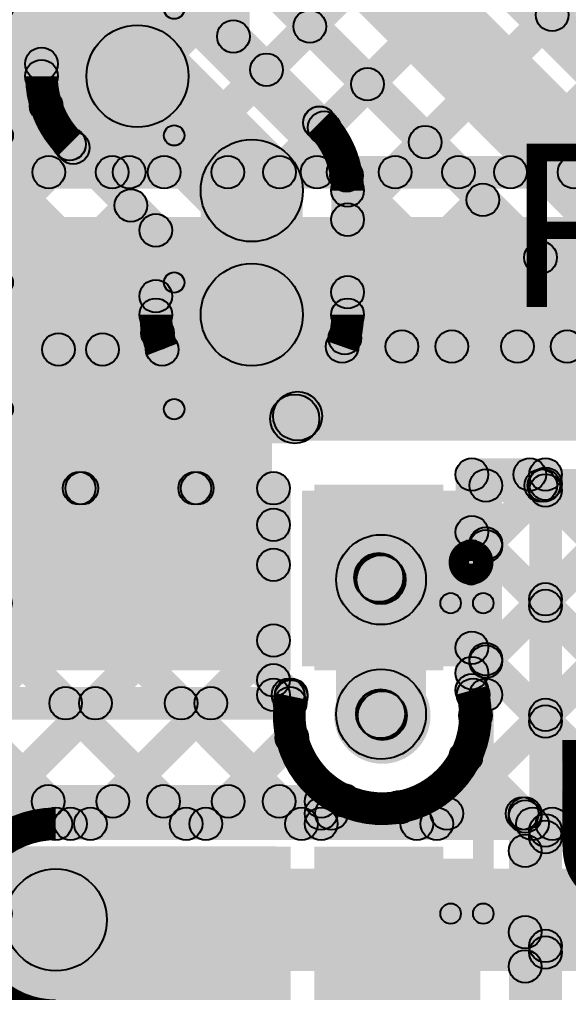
# Model space of a CAD drawing. Header units: millimetres. Extents: x -0.28 to 3.03, y -0.05 to 3.12.
# Drawn here: x 2.0721 to 2.2066, y 0.7982 to 1.0364 of the extents above; entities that cross this region are included whole.
import ezdxf

# ---------------------------------------------------------------- set-up
doc = ezdxf.new("R2010")
doc.units = ezdxf.units.MM
doc.header["$MEASUREMENT"] = 0
for name, color, linetype in [('BottomLayer', 5, 'Continuous'), ('BottomPaste', 16, 'Continuous'), ('BottomSolder', 6, 'Continuous'), ('TopLayer', 1, 'Continuous'), ('TopOverlay', 2, 'Continuous'), ('TopPaste', 8, 'Continuous'), ('TopSolder', 216, 'Continuous'), ('ViaHoleLayer', 16, 'Continuous')]:
    doc.layers.add(name, color=color, linetype=linetype)

# ---------------------------------------------------------------- blocks, each defined once
blk = doc.blocks.new('NTGD1100LT1G_22')
at = {"layer": 'TopLayer'}
for points in [[(-0.06299, 0.04921), (-0.02559, 0.04921), (-0.02559, 0.02559), (-0.06299, 0.02559)], [(0.02559, 0.04921), (0.06299, 0.04921), (0.06299, 0.02559), (0.02559, 0.02559)], [(-0.06299, 0.01181), (-0.02559, 0.01181), (-0.02559, -0.01181), (-0.06299, -0.01181)], [(0.02559, 0.01181), (0.06299, 0.01181), (0.06299, -0.01181), (0.02559, -0.01181)], [(-0.06299, -0.02559), (-0.02559, -0.02559), (-0.02559, -0.04921), (-0.06299, -0.04921)], [(0.02559, -0.02559), (0.06299, -0.02559), (0.06299, -0.04921), (0.02559, -0.04921)]]:
    blk.add_hatch(color=1, dxfattribs=at).paths.add_polyline_path(points)
at = {"layer": 'TopOverlay'}
h = blk.add_hatch(color=2, dxfattribs=at)
edge = h.paths.add_edge_path()
edge.add_arc((-0.038, 0.063), 0.0025, 0, 360)
h = blk.add_hatch(color=2, dxfattribs=at)
edge = h.paths.add_edge_path()
edge.add_arc((-0.038, 0.063), 0.0025, 0, 360)
for points in [[(0.038, 0.0655), (0.038, 0.0605), (-0.038, 0.0605), (-0.038, 0.0655)], [(-0.0355, 0.055), (-0.0405, 0.055), (-0.0405, 0.063), (-0.0355, 0.063)], [(0.0405, 0.055), (0.0355, 0.055), (0.0355, 0.063), (0.0405, 0.063)], [(-0.0355, -0.063), (-0.0405, -0.063), (-0.0405, -0.055), (-0.0355, -0.055)], [(0.0405, -0.063), (0.0355, -0.063), (0.0355, -0.055), (0.0405, -0.055)], [(0.038, -0.0605), (0.038, -0.0655), (-0.038, -0.0655), (-0.038, -0.0605)]]:
    blk.add_hatch(color=2, dxfattribs=at).paths.add_polyline_path(points)
h = blk.add_hatch(color=2, dxfattribs=at)
edge = h.paths.add_edge_path()
edge.add_arc((0.038, 0.063), 0.0025, 0, 360)
h = blk.add_hatch(color=2, dxfattribs=at)
edge = h.paths.add_edge_path()
edge.add_arc((0.038, 0.063), 0.0025, 0, 360)
h = blk.add_hatch(color=2, dxfattribs=at)
edge = h.paths.add_edge_path()
edge.add_arc((-0.051, 0.06), 0.0025, 0, 360)
h = blk.add_hatch(color=2, dxfattribs=at)
edge = h.paths.add_edge_path()
edge.add_arc((-0.045, 0.06), 0.0025, 0, 360)
h = blk.add_hatch(color=2, dxfattribs=at)
edge = h.paths.add_edge_path()
edge.add_arc((-0.038, 0.055), 0.0025, 0, 360)
h = blk.add_hatch(color=2, dxfattribs=at)
edge = h.paths.add_edge_path()
edge.add_arc((0.038, 0.055), 0.0025, 0, 360)
h = blk.add_hatch(color=2, dxfattribs=at)
edge = h.paths.add_edge_path()
edge.add_arc((-0.038, -0.055), 0.0025, 0, 360)
h = blk.add_hatch(color=2, dxfattribs=at)
edge = h.paths.add_edge_path()
edge.add_arc((0.038, -0.055), 0.0025, 0, 360)
h = blk.add_hatch(color=2, dxfattribs=at)
edge = h.paths.add_edge_path()
edge.add_arc((-0.038, -0.063), 0.0025, 0, 360)
h = blk.add_hatch(color=2, dxfattribs=at)
edge = h.paths.add_edge_path()
edge.add_arc((-0.038, -0.063), 0.0025, 0, 360)
h = blk.add_hatch(color=2, dxfattribs=at)
edge = h.paths.add_edge_path()
edge.add_arc((0.038, -0.063), 0.0025, 0, 360)
h = blk.add_hatch(color=2, dxfattribs=at)
edge = h.paths.add_edge_path()
edge.add_arc((0.038, -0.063), 0.0025, 0, 360)
at = {"layer": 'TopPaste'}
for points in [[(-0.06299, 0.04921), (-0.02559, 0.04921), (-0.02559, 0.02559), (-0.06299, 0.02559)], [(0.02559, 0.04921), (0.06299, 0.04921), (0.06299, 0.02559), (0.02559, 0.02559)], [(-0.06299, 0.01181), (-0.02559, 0.01181), (-0.02559, -0.01181), (-0.06299, -0.01181)], [(0.02559, 0.01181), (0.06299, 0.01181), (0.06299, -0.01181), (0.02559, -0.01181)], [(-0.06299, -0.02559), (-0.02559, -0.02559), (-0.02559, -0.04921), (-0.06299, -0.04921)], [(0.02559, -0.02559), (0.06299, -0.02559), (0.06299, -0.04921), (0.02559, -0.04921)]]:
    blk.add_hatch(color=8, dxfattribs=at).paths.add_polyline_path(points)
at = {"layer": 'TopSolder'}
for points in [[(-0.06699, 0.05321), (-0.02159, 0.05321), (-0.02159, 0.02159), (-0.06699, 0.02159)], [(0.02159, 0.05321), (0.06699, 0.05321), (0.06699, 0.02159), (0.02159, 0.02159)], [(-0.06699, 0.01581), (-0.02159, 0.01581), (-0.02159, -0.01581), (-0.06699, -0.01581)], [(0.02159, 0.01581), (0.06699, 0.01581), (0.06699, -0.01581), (0.02159, -0.01581)], [(-0.06699, -0.02159), (-0.02159, -0.02159), (-0.02159, -0.05321), (-0.06699, -0.05321)], [(0.02159, -0.02159), (0.06699, -0.02159), (0.06699, -0.05321), (0.02159, -0.05321)]]:
    blk.add_hatch(color=216, dxfattribs=at).paths.add_polyline_path(points)
at = {"layer": 'TopOverlay', "const_width": 0.005}
blk.add_lwpolyline([(-0.045, 0.06, 1), (-0.051, 0.06, 1)], format="xyb", close=True, dxfattribs=at)
at = {"layer": 'TopOverlay'}
for centre in [(-0.038, 0.063), (-0.038, 0.063), (0.038, 0.063), (0.038, 0.063), (-0.051, 0.06), (-0.045, 0.06), (-0.038, 0.055), (0.038, 0.055), (-0.038, -0.055), (0.038, -0.055), (-0.038, -0.063), (-0.038, -0.063), (0.038, -0.063), (0.038, -0.063)]:
    blk.add_circle(centre, 0.0025, dxfattribs=at)
blk = doc.blocks.new('R__0603_B_35')
at = {"layer": 'BottomLayer'}
for points in [[(-0.045, -0.0175), (-0.045, 0.0175), (-0.015, 0.0175), (-0.015, -0.0175)], [(0.015, -0.0175), (0.015, 0.0175), (0.045, 0.0175), (0.045, -0.0175)]]:
    blk.add_hatch(color=5, dxfattribs=at).paths.add_polyline_path(points)
at = {"layer": 'BottomPaste'}
for points in [[(-0.045, -0.0175), (-0.045, 0.0175), (-0.015, 0.0175), (-0.015, -0.0175)], [(0.015, -0.0175), (0.015, 0.0175), (0.045, 0.0175), (0.045, -0.0175)]]:
    blk.add_hatch(color=16, dxfattribs=at).paths.add_polyline_path(points)
at = {"layer": 'BottomSolder'}
for points in [[(-0.049, -0.0215), (-0.049, 0.0215), (-0.011, 0.0215), (-0.011, -0.0215)], [(0.011, -0.0215), (0.011, 0.0215), (0.049, 0.0215), (0.049, -0.0215)]]:
    blk.add_hatch(color=6, dxfattribs=at).paths.add_polyline_path(points)
blk = doc.blocks.new('C__0603_89')
at = {"layer": 'TopLayer'}
for points in [[(-0.015, 0.0175), (-0.015, -0.0175), (-0.045, -0.0175), (-0.045, 0.0175)], [(0.045, 0.0175), (0.045, -0.0175), (0.015, -0.0175), (0.015, 0.0175)]]:
    blk.add_hatch(color=1, dxfattribs=at).paths.add_polyline_path(points)
at = {"layer": 'TopOverlay'}
h = blk.add_hatch(color=2, dxfattribs=at)
edge = h.paths.add_edge_path()
edge.add_arc((-0.049, 0.021), 0.0025, 0, 360)
h = blk.add_hatch(color=2, dxfattribs=at)
edge = h.paths.add_edge_path()
edge.add_arc((-0.049, 0.021), 0.0025, 0, 360)
for points in [[(-0.018, 0.0235), (-0.018, 0.0185), (-0.049, 0.0185), (-0.049, 0.0235)], [(0.049, 0.0235), (0.049, 0.0185), (0.018, 0.0185), (0.018, 0.0235)], [(-0.0465, -0.021), (-0.0515, -0.021), (-0.0515, 0.021), (-0.0465, 0.021)], [(0.0515, -0.021), (0.0465, -0.021), (0.0465, 0.021), (0.0515, 0.021)], [(-0.018, -0.0185), (-0.018, -0.0235), (-0.049, -0.0235), (-0.049, -0.0185)], [(0.049, -0.0185), (0.049, -0.0235), (0.018, -0.0235), (0.018, -0.0185)]]:
    blk.add_hatch(color=2, dxfattribs=at).paths.add_polyline_path(points)
h = blk.add_hatch(color=2, dxfattribs=at)
edge = h.paths.add_edge_path()
edge.add_arc((-0.018, 0.021), 0.0025, 0, 360)
h = blk.add_hatch(color=2, dxfattribs=at)
edge = h.paths.add_edge_path()
edge.add_arc((0.018, 0.021), 0.0025, 0, 360)
h = blk.add_hatch(color=2, dxfattribs=at)
edge = h.paths.add_edge_path()
edge.add_arc((0.049, 0.021), 0.0025, 0, 360)
h = blk.add_hatch(color=2, dxfattribs=at)
edge = h.paths.add_edge_path()
edge.add_arc((0.049, 0.021), 0.0025, 0, 360)
h = blk.add_hatch(color=2, dxfattribs=at)
edge = h.paths.add_edge_path()
edge.add_arc((-0.049, -0.021), 0.0025, 0, 360)
h = blk.add_hatch(color=2, dxfattribs=at)
edge = h.paths.add_edge_path()
edge.add_arc((-0.049, -0.021), 0.0025, 0, 360)
h = blk.add_hatch(color=2, dxfattribs=at)
edge = h.paths.add_edge_path()
edge.add_arc((-0.018, -0.021), 0.0025, 0, 360)
h = blk.add_hatch(color=2, dxfattribs=at)
edge = h.paths.add_edge_path()
edge.add_arc((0.018, -0.021), 0.0025, 0, 360)
h = blk.add_hatch(color=2, dxfattribs=at)
edge = h.paths.add_edge_path()
edge.add_arc((0.049, -0.021), 0.0025, 0, 360)
h = blk.add_hatch(color=2, dxfattribs=at)
edge = h.paths.add_edge_path()
edge.add_arc((0.049, -0.021), 0.0025, 0, 360)
at = {"layer": 'TopPaste'}
for points in [[(-0.015, 0.0175), (-0.015, -0.0175), (-0.045, -0.0175), (-0.045, 0.0175)], [(0.045, 0.0175), (0.045, -0.0175), (0.015, -0.0175), (0.015, 0.0175)]]:
    blk.add_hatch(color=8, dxfattribs=at).paths.add_polyline_path(points)
at = {"layer": 'TopSolder'}
for points in [[(-0.011, 0.0215), (-0.011, -0.0215), (-0.049, -0.0215), (-0.049, 0.0215)], [(0.049, 0.0215), (0.049, -0.0215), (0.011, -0.0215), (0.011, 0.0215)]]:
    blk.add_hatch(color=216, dxfattribs=at).paths.add_polyline_path(points)
at = {"layer": 'TopOverlay'}
for centre in [(-0.049, 0.021), (-0.049, 0.021), (-0.018, 0.021), (0.018, 0.021), (0.049, 0.021), (0.049, 0.021), (-0.049, -0.021), (-0.049, -0.021), (-0.018, -0.021), (0.018, -0.021), (0.049, -0.021), (0.049, -0.021)]:
    blk.add_circle(centre, 0.0025, dxfattribs=at)

msp = doc.modelspace()

# ---------------------------------------------------------------- hatches: boundary and pattern name
at = {"layer": 'BottomLayer'}
for points in [[(2.0815, 1.0225), (2.0735, 1.0225), (2.0735, 1.242), (2.0815, 1.242)], [(2.1135, 1.0225), (2.0885, 1.0225), (2.0885, 1.242), (2.1135, 1.242)], [(1.87559, 1.21259), (1.88125, 1.21825), (2.0815, 1.01799), (2.07585, 1.01233)], [(1.86084, 1.19906), (1.8665, 1.20471), (2.10876, 0.96244), (2.10311, 0.95679)], [(1.85946, 1.17215), (1.86512, 1.17781), (2.08447, 0.95845), (2.07882, 0.95279)], [(2.15122, 1.08324), (2.15688, 1.08889), (2.23894, 1.00683), (2.23329, 1.00117)], [(2.12622, 1.06722), (2.14178, 1.08278), (2.23397, 0.99059), (2.21841, 0.97503)], [(2.20545, 1.03467), (2.19979, 1.04033), (2.23917, 1.07971), (2.24483, 1.07405)], [(2.12167, 1.05056), (2.12733, 1.05622), (2.21346, 0.97008), (2.20781, 0.96443)], [(2.1285, 1.03223), (2.1205, 1.03223), (2.1205, 1.05339), (2.1285, 1.05339)], [(2.13547, 1.02126), (2.12982, 1.02692), (2.14039, 1.0375), (2.14605, 1.03184)], [(2.12167, 1.02941), (2.12733, 1.03506), (2.14843, 1.01396), (2.14277, 1.00831)], [(2.09216, 1.01366), (2.10984, 1.03134), (2.13784, 1.00334), (2.12016, 0.98566)], [(2.01043, 0.95279), (2.00478, 0.95845), (2.07467, 1.02834), (2.08033, 1.02269)], [(2.14957, 1.00708), (2.14392, 1.01274), (2.15454, 1.02335), (2.16019, 1.0177)], [(2.03872, 0.95279), (2.03306, 0.95845), (2.08244, 1.00783), (2.0881, 1.00217)], [(2.08157, 1.00304), (2.08723, 1.00869), (2.10833, 0.98759), (2.10267, 0.98194)], [(2.15533, 0.98455), (2.14967, 0.99021), (2.16868, 1.00921), (2.17433, 1.00356)], [(2.14938, 0.99537), (2.15504, 1.00103), (2.19692, 0.95914), (2.19127, 0.95348)], [(2.067, 0.95279), (2.06135, 0.95845), (2.09658, 0.99368), (2.10224, 0.98803)], [(2.1415, 0.96412), (2.1165, 0.96412), (2.1165, 0.9945), (2.1415, 0.9945)], [(2.1565, 0.96412), (2.1485, 0.96412), (2.1485, 0.9945), (2.1565, 0.9945)], [(2.15462, 0.95555), (2.14896, 0.96121), (2.18282, 0.99507), (2.18848, 0.98941)], [(2.1095, 0.96412), (2.1015, 0.96412), (2.1015, 0.98477), (2.1095, 0.98477)], [(2.18083, 0.95348), (2.17517, 0.95914), (2.19696, 0.98093), (2.20262, 0.97527)], [(2.14967, 0.96679), (2.15533, 0.97245), (2.16864, 0.95914), (2.16298, 0.95348)], [(2.09529, 0.95279), (2.08963, 0.95845), (2.10267, 0.97149), (2.10833, 0.96583)], [(2.20911, 0.95348), (2.20346, 0.95914), (2.21146, 0.96714), (2.21711, 0.96148)], [(2.15116, 0.95231), (2.15116, 0.96031), (2.33362, 0.96031), (2.33362, 0.95231)], [(1.49942, 0.95162), (1.49942, 0.95962), (2.10709, 0.95962), (2.10709, 0.95162)], [(1.49238, 0.93262), (1.49238, 0.94462), (2.13956, 0.94462), (2.13956, 0.93262)], [(2.14381, 0.93438), (2.13532, 0.94286), (2.13601, 0.94355), (2.14449, 0.93507)], [(2.14025, 0.93331), (2.14025, 0.94531), (2.33362, 0.94531), (2.33362, 0.93331)], [(2.03142, 0.91762), (2.03142, 0.92562), (2.13436, 0.92562), (2.13436, 0.91762)], [(2.04183, 0.87105), (2.03617, 0.87671), (2.08392, 0.92445), (2.08957, 0.91879)], [(2.04183, 0.84277), (2.03617, 0.84842), (2.1122, 0.92445), (2.11786, 0.91879)], [(2.05625, 0.91879), (2.06191, 0.92445), (2.14403, 0.84233), (2.13837, 0.83667)], [(2.08453, 0.91879), (2.09019, 0.92445), (2.13719, 0.87746), (2.13153, 0.8718)], [(2.11282, 0.91879), (2.11847, 0.92445), (2.13719, 0.90574), (2.13153, 0.90008)], [(2.17716, 0.83667), (2.1715, 0.84233), (2.25431, 0.92514), (2.25997, 0.91948)], [(2.18919, 0.90527), (2.18353, 0.91093), (2.19774, 0.92514), (2.2034, 0.91948)], [(2.18919, 0.87699), (2.18353, 0.88264), (2.22603, 0.92514), (2.23168, 0.91948)], [(2.18636, 0.91831), (2.18636, 0.92631), (2.32658, 0.92631), (2.32658, 0.91831)], [(2.19698, 0.91948), (2.20264, 0.92514), (2.28545, 0.84233), (2.27979, 0.83667)], [(2.20544, 0.83667), (2.19978, 0.84233), (2.28259, 0.92514), (2.28825, 0.91948)], [(2.19036, 0.87108), (2.18236, 0.87108), (2.18236, 0.92231), (2.19036, 0.92231)], [(2.13836, 0.87108), (2.13036, 0.87108), (2.13036, 0.92162), (2.13836, 0.92162)], [(2.03361, 0.91315), (2.03926, 0.91881), (2.11574, 0.84233), (2.11009, 0.83667)], [(2.00594, 0.7786), (2.00029, 0.78425), (2.13153, 0.9155), (2.13719, 0.90984)], [(2.18353, 0.90465), (2.18919, 0.91031), (2.25717, 0.84233), (2.25151, 0.83667)], [(2.15611, 0.89534), (2.1646, 0.90383), (2.16492, 0.9035), (2.15644, 0.89502)], [(2.17168, 0.86632), (2.14968, 0.86632), (2.14968, 0.89926), (2.17168, 0.89926)], [(2.03617, 0.8823), (2.04183, 0.88796), (2.08746, 0.84233), (2.0818, 0.83667)], [(2.0923, 0.83667), (2.08665, 0.84233), (2.13153, 0.88721), (2.13719, 0.88155)], [(2.18353, 0.87637), (2.18919, 0.88202), (2.22888, 0.84233), (2.22322, 0.83667)], [(2.13153, 0.8718), (2.13719, 0.87746), (2.14073, 0.87391), (2.13507, 0.86825)], [(2.13436, 0.86708), (2.13436, 0.87508), (2.13868, 0.87508), (2.13868, 0.86708)], [(2.18324, 0.86708), (2.18324, 0.87508), (2.18636, 0.87508), (2.18636, 0.86708)], [(2.15644, 0.86208), (2.16492, 0.87056), (2.16524, 0.87024), (2.15676, 0.86176)], [(2.12059, 0.83667), (2.11493, 0.84233), (2.13601, 0.86341), (2.14167, 0.85775)], [(2.1786, 0.85301), (2.18425, 0.85867), (2.2006, 0.84233), (2.19494, 0.83667)], [(2.14887, 0.83667), (2.14321, 0.84233), (2.14888, 0.848), (2.15454, 0.84234)], [(2.16254, 0.84078), (2.1682, 0.84644), (2.17231, 0.84233), (2.16666, 0.83667)], [(2.081, 0.8355), (2.081, 0.8435), (2.289, 0.8435), (2.289, 0.8355)], [(2.081, 0.8035), (2.081, 0.8285), (2.289, 0.8285), (2.289, 0.8035)]]:
    msp.add_hatch(color=5, dxfattribs=at).paths.add_polyline_path(points)
h = msp.add_hatch(color=5, dxfattribs=at)
edge = h.paths.add_edge_path()
edge.add_arc((2.20262, 1.0375), 0.004, 0, 360)
h = msp.add_hatch(color=5, dxfattribs=at)
edge = h.paths.add_edge_path()
edge.add_arc((2.14322, 1.03467), 0.004, 0, 360)
h = msp.add_hatch(color=5, dxfattribs=at)
edge = h.paths.add_edge_path()
edge.add_arc((2.1245, 1.03223), 0.004, 0, 360)
h = msp.add_hatch(color=5, dxfattribs=at)
edge = h.paths.add_edge_path()
edge.add_arc((2.1245, 1.03223), 0.004, 0, 360)
h = msp.add_hatch(color=5, dxfattribs=at)
edge = h.paths.add_edge_path()
edge.add_arc((2.101, 1.0225), 0.0125, 0, 360)
h = msp.add_hatch(color=5, dxfattribs=at)
edge = h.paths.add_edge_path()
edge.add_arc((2.101, 1.0225), 0.0125, 0, 360)
h = msp.add_hatch(color=5, dxfattribs=at)
edge = h.paths.add_edge_path()
edge.add_arc((2.0775, 1.02552), 0.004, 0, 360)
h = msp.add_hatch(color=5, dxfattribs=at)
edge = h.paths.add_edge_path()
edge.add_arc((2.13264, 1.02409), 0.004, 0, 360)
h = msp.add_hatch(color=5, dxfattribs=at)
edge = h.paths.add_edge_path()
edge.add_arc((2.0775, 1.0225), 0.004, 0, 360)
h = msp.add_hatch(color=5, dxfattribs=at)
edge = h.paths.add_edge_path()
edge.add_arc((2.0775, 1.0225), 0.004, 0, 360)
h = msp.add_hatch(color=5, dxfattribs=at)
edge = h.paths.add_edge_path()
edge.add_arc((2.0775, 1.0225), 0.004, 0, 360)
h = msp.add_hatch(color=5, dxfattribs=at)
edge = h.paths.add_edge_path()
edge.add_arc((2.15736, 1.02053), 0.004, 0, 360)
h = msp.add_hatch(color=5, dxfattribs=at)
edge = h.paths.add_edge_path()
edge.add_arc((2.07868, 1.01516), 0.004, 0, 360)
h = msp.add_hatch(color=5, dxfattribs=at)
edge = h.paths.add_edge_path()
edge.add_arc((2.1456, 1.01113), 0.004, 0, 360)
h = msp.add_hatch(color=5, dxfattribs=at)
edge = h.paths.add_edge_path()
edge.add_arc((2.1456, 1.01113), 0.004, 0, 360)
h = msp.add_hatch(color=5, dxfattribs=at)
edge = h.paths.add_edge_path()
edge.add_arc((2.14562, 1.01112), 0.004, 0, 360)
h = msp.add_hatch(color=5, dxfattribs=at)
edge = h.paths.add_edge_path()
edge.add_arc((2.14674, 1.00991), 0.004, 0, 360)
h = msp.add_hatch(color=5, dxfattribs=at)
edge = h.paths.add_edge_path()
edge.add_arc((2.17151, 1.00638), 0.004, 0, 360)
h = msp.add_hatch(color=5, dxfattribs=at)
edge = h.paths.add_edge_path()
edge.add_arc((2.08438, 1.00588), 0.004, 0, 360)
h = msp.add_hatch(color=5, dxfattribs=at)
edge = h.paths.add_edge_path()
edge.add_arc((2.0844, 1.00587), 0.004, 0, 360)
h = msp.add_hatch(color=5, dxfattribs=at)
edge = h.paths.add_edge_path()
edge.add_arc((2.0844, 1.00587), 0.004, 0, 360)
h = msp.add_hatch(color=5, dxfattribs=at)
edge = h.paths.add_edge_path()
edge.add_arc((2.08527, 1.005), 0.004, 0, 360)
h = msp.add_hatch(color=5, dxfattribs=at)
edge = h.paths.add_edge_path()
edge.add_arc((2.129, 0.9945), 0.0125, 0, 360)
h = msp.add_hatch(color=5, dxfattribs=at)
edge = h.paths.add_edge_path()
edge.add_arc((2.129, 0.9945), 0.0125, 0, 360)
h = msp.add_hatch(color=5, dxfattribs=at)
edge = h.paths.add_edge_path()
edge.add_arc((2.15221, 0.9982), 0.004, 0, 360)
h = msp.add_hatch(color=5, dxfattribs=at)
edge = h.paths.add_edge_path()
edge.add_arc((2.1525, 0.9945), 0.004, 0, 360)
h = msp.add_hatch(color=5, dxfattribs=at)
edge = h.paths.add_edge_path()
edge.add_arc((2.1525, 0.9945), 0.004, 0, 360)
h = msp.add_hatch(color=5, dxfattribs=at)
edge = h.paths.add_edge_path()
edge.add_arc((2.1525, 0.9945), 0.004, 0, 360)
h = msp.add_hatch(color=5, dxfattribs=at)
edge = h.paths.add_edge_path()
edge.add_arc((2.18565, 0.99224), 0.004, 0, 360)
h = msp.add_hatch(color=5, dxfattribs=at)
edge = h.paths.add_edge_path()
edge.add_arc((2.09941, 0.99086), 0.004, 0, 360)
h = msp.add_hatch(color=5, dxfattribs=at)
edge = h.paths.add_edge_path()
edge.add_arc((2.1525, 0.98738), 0.004, 0, 360)
h = msp.add_hatch(color=5, dxfattribs=at)
edge = h.paths.add_edge_path()
edge.add_arc((2.1055, 0.98477), 0.004, 0, 360)
h = msp.add_hatch(color=5, dxfattribs=at)
edge = h.paths.add_edge_path()
edge.add_arc((2.1055, 0.98477), 0.004, 0, 360)
h = msp.add_hatch(color=5, dxfattribs=at)
edge = h.paths.add_edge_path()
edge.add_arc((2.19979, 0.9781), 0.004, 0, 360)
h = msp.add_hatch(color=5, dxfattribs=at)
edge = h.paths.add_edge_path()
edge.add_arc((2.129, 0.96412), 0.0125, 0, 360)
h = msp.add_hatch(color=5, dxfattribs=at)
edge = h.paths.add_edge_path()
edge.add_arc((2.129, 0.96412), 0.01181, 0, 360)
h = msp.add_hatch(color=5, dxfattribs=at)
edge = h.paths.add_edge_path()
edge.add_arc((2.1055, 0.96866), 0.004, 0, 360)
h = msp.add_hatch(color=5, dxfattribs=at)
edge = h.paths.add_edge_path()
edge.add_arc((2.1525, 0.96962), 0.004, 0, 360)
h = msp.add_hatch(color=5, dxfattribs=at)
edge = h.paths.add_edge_path()
edge.add_arc((2.1055, 0.96412), 0.004, 0, 360)
h = msp.add_hatch(color=5, dxfattribs=at)
edge = h.paths.add_edge_path()
edge.add_arc((2.1055, 0.96412), 0.004, 0, 360)
h = msp.add_hatch(color=5, dxfattribs=at)
edge = h.paths.add_edge_path()
edge.add_arc((2.1525, 0.96412), 0.004, 0, 360)
h = msp.add_hatch(color=5, dxfattribs=at)
edge = h.paths.add_edge_path()
edge.add_arc((2.1525, 0.96412), 0.004, 0, 360)
h = msp.add_hatch(color=5, dxfattribs=at)
edge = h.paths.add_edge_path()
edge.add_arc((2.10594, 0.95962), 0.004, 0, 360)
h = msp.add_hatch(color=5, dxfattribs=at)
edge = h.paths.add_edge_path()
edge.add_arc((2.15179, 0.95838), 0.004, 0, 360)
h = msp.add_hatch(color=5, dxfattribs=at)
edge = h.paths.add_edge_path()
edge.add_arc((2.15116, 0.95631), 0.004, 0, 360)
h = msp.add_hatch(color=5, dxfattribs=at)
edge = h.paths.add_edge_path()
edge.add_arc((2.15116, 0.95631), 0.004, 0, 360)
h = msp.add_hatch(color=5, dxfattribs=at)
edge = h.paths.add_edge_path()
edge.add_arc((2.16581, 0.95631), 0.004, 0, 360)
h = msp.add_hatch(color=5, dxfattribs=at)
edge = h.paths.add_edge_path()
edge.add_arc((2.178, 0.95631), 0.004, 0, 360)
h = msp.add_hatch(color=5, dxfattribs=at)
edge = h.paths.add_edge_path()
edge.add_arc((2.19409, 0.95631), 0.004, 0, 360)
h = msp.add_hatch(color=5, dxfattribs=at)
edge = h.paths.add_edge_path()
edge.add_arc((2.20629, 0.95631), 0.004, 0, 360)
h = msp.add_hatch(color=5, dxfattribs=at)
edge = h.paths.add_edge_path()
edge.add_arc((2.08165, 0.95562), 0.004, 0, 360)
h = msp.add_hatch(color=5, dxfattribs=at)
edge = h.paths.add_edge_path()
edge.add_arc((2.09246, 0.95562), 0.004, 0, 360)
h = msp.add_hatch(color=5, dxfattribs=at)
edge = h.paths.add_edge_path()
edge.add_arc((2.10709, 0.95562), 0.004, 0, 360)
h = msp.add_hatch(color=5, dxfattribs=at)
edge = h.paths.add_edge_path()
edge.add_arc((2.10709, 0.95562), 0.004, 0, 360)
h = msp.add_hatch(color=5, dxfattribs=at)
edge = h.paths.add_edge_path()
edge.add_arc((2.13956, 0.93862), 0.006, 0, 360)
h = msp.add_hatch(color=5, dxfattribs=at)
edge = h.paths.add_edge_path()
edge.add_arc((2.13956, 0.93862), 0.006, 0, 360)
h = msp.add_hatch(color=5, dxfattribs=at)
edge = h.paths.add_edge_path()
edge.add_arc((2.14025, 0.93931), 0.006, 0, 360)
h = msp.add_hatch(color=5, dxfattribs=at)
edge = h.paths.add_edge_path()
edge.add_arc((2.14025, 0.93931), 0.006, 0, 360)
h = msp.add_hatch(color=5, dxfattribs=at)
edge = h.paths.add_edge_path()
edge.add_arc((2.08674, 0.92162), 0.004, 0, 360)
h = msp.add_hatch(color=5, dxfattribs=at)
edge = h.paths.add_edge_path()
edge.add_arc((2.08736, 0.92162), 0.004, 0, 360)
h = msp.add_hatch(color=5, dxfattribs=at)
edge = h.paths.add_edge_path()
edge.add_arc((2.11503, 0.92162), 0.004, 0, 360)
h = msp.add_hatch(color=5, dxfattribs=at)
edge = h.paths.add_edge_path()
edge.add_arc((2.11565, 0.92162), 0.004, 0, 360)
h = msp.add_hatch(color=5, dxfattribs=at)
edge = h.paths.add_edge_path()
edge.add_arc((2.13436, 0.92162), 0.004, 0, 360)
h = msp.add_hatch(color=5, dxfattribs=at)
edge = h.paths.add_edge_path()
edge.add_arc((2.13436, 0.92162), 0.004, 0, 360)
h = msp.add_hatch(color=5, dxfattribs=at)
edge = h.paths.add_edge_path()
edge.add_arc((2.18636, 0.92231), 0.004, 0, 360)
h = msp.add_hatch(color=5, dxfattribs=at)
edge = h.paths.add_edge_path()
edge.add_arc((2.18636, 0.92231), 0.004, 0, 360)
h = msp.add_hatch(color=5, dxfattribs=at)
edge = h.paths.add_edge_path()
edge.add_arc((2.19981, 0.92231), 0.004, 0, 360)
h = msp.add_hatch(color=5, dxfattribs=at)
edge = h.paths.add_edge_path()
edge.add_arc((2.20057, 0.92231), 0.004, 0, 360)
h = msp.add_hatch(color=5, dxfattribs=at)
edge = h.paths.add_edge_path()
edge.add_arc((2.13436, 0.91267), 0.004, 0, 360)
h = msp.add_hatch(color=5, dxfattribs=at)
edge = h.paths.add_edge_path()
edge.add_arc((2.16068, 0.89926), 0.011, 0, 360)
h = msp.add_hatch(color=5, dxfattribs=at)
edge = h.paths.add_edge_path()
edge.add_arc((2.18636, 0.9081), 0.004, 0, 360)
h = msp.add_hatch(color=5, dxfattribs=at)
edge = h.paths.add_edge_path()
edge.add_arc((2.18636, 0.90748), 0.004, 0, 360)
h = msp.add_hatch(color=5, dxfattribs=at)
edge = h.paths.add_edge_path()
edge.add_arc((2.13436, 0.90291), 0.004, 0, 360)
h = msp.add_hatch(color=5, dxfattribs=at)
edge = h.paths.add_edge_path()
edge.add_arc((2.16036, 0.89958), 0.006, 0, 360)
h = msp.add_hatch(color=5, dxfattribs=at)
edge = h.paths.add_edge_path()
edge.add_arc((2.16068, 0.89926), 0.006, 0, 360)
h = msp.add_hatch(color=5, dxfattribs=at)
edge = h.paths.add_edge_path()
edge.add_arc((2.13436, 0.88438), 0.004, 0, 360)
h = msp.add_hatch(color=5, dxfattribs=at)
edge = h.paths.add_edge_path()
edge.add_arc((2.18636, 0.87981), 0.004, 0, 360)
h = msp.add_hatch(color=5, dxfattribs=at)
edge = h.paths.add_edge_path()
edge.add_arc((2.18636, 0.8792), 0.004, 0, 360)
h = msp.add_hatch(color=5, dxfattribs=at)
edge = h.paths.add_edge_path()
edge.add_arc((2.13436, 0.87463), 0.004, 0, 360)
h = msp.add_hatch(color=5, dxfattribs=at)
edge = h.paths.add_edge_path()
edge.add_arc((2.13436, 0.87463), 0.004, 0, 360)
h = msp.add_hatch(color=5, dxfattribs=at)
edge = h.paths.add_edge_path()
edge.add_arc((2.161, 0.866), 0.01181, 0, 360)
h = msp.add_hatch(color=5, dxfattribs=at)
edge = h.paths.add_edge_path()
edge.add_arc((2.16068, 0.86632), 0.011, 0, 360)
h = msp.add_hatch(color=5, dxfattribs=at)
edge = h.paths.add_edge_path()
edge.add_arc((2.13436, 0.87108), 0.004, 0, 360)
h = msp.add_hatch(color=5, dxfattribs=at)
edge = h.paths.add_edge_path()
edge.add_arc((2.13436, 0.87108), 0.004, 0, 360)
h = msp.add_hatch(color=5, dxfattribs=at)
edge = h.paths.add_edge_path()
edge.add_arc((2.1379, 0.87108), 0.004, 0, 360)
h = msp.add_hatch(color=5, dxfattribs=at)
edge = h.paths.add_edge_path()
edge.add_arc((2.13868, 0.87108), 0.004, 0, 360)
h = msp.add_hatch(color=5, dxfattribs=at)
edge = h.paths.add_edge_path()
edge.add_arc((2.13868, 0.8707), 0.004, 0, 360)
h = msp.add_hatch(color=5, dxfattribs=at)
edge = h.paths.add_edge_path()
edge.add_arc((2.18324, 0.87108), 0.004, 0, 360)
h = msp.add_hatch(color=5, dxfattribs=at)
edge = h.paths.add_edge_path()
edge.add_arc((2.18324, 0.87108), 0.004, 0, 360)
h = msp.add_hatch(color=5, dxfattribs=at)
edge = h.paths.add_edge_path()
edge.add_arc((2.18636, 0.87108), 0.004, 0, 360)
h = msp.add_hatch(color=5, dxfattribs=at)
edge = h.paths.add_edge_path()
edge.add_arc((2.18636, 0.87108), 0.004, 0, 360)
h = msp.add_hatch(color=5, dxfattribs=at)
edge = h.paths.add_edge_path()
edge.add_arc((2.16068, 0.86632), 0.006, 0, 360)
h = msp.add_hatch(color=5, dxfattribs=at)
edge = h.paths.add_edge_path()
edge.add_arc((2.161, 0.866), 0.006, 0, 360)
h = msp.add_hatch(color=5, dxfattribs=at)
edge = h.paths.add_edge_path()
edge.add_arc((2.18381, 0.866), 0.004, 0, 360)
h = msp.add_hatch(color=5, dxfattribs=at)
edge = h.paths.add_edge_path()
edge.add_arc((2.18381, 0.866), 0.004, 0, 360)
h = msp.add_hatch(color=5, dxfattribs=at)
edge = h.paths.add_edge_path()
edge.add_arc((2.13884, 0.86058), 0.004, 0, 360)
h = msp.add_hatch(color=5, dxfattribs=at)
edge = h.paths.add_edge_path()
edge.add_arc((2.18142, 0.85584), 0.004, 0, 360)
h = msp.add_hatch(color=5, dxfattribs=at)
edge = h.paths.add_edge_path()
edge.add_arc((2.15171, 0.84517), 0.004, 0, 360)
h = msp.add_hatch(color=5, dxfattribs=at)
edge = h.paths.add_edge_path()
edge.add_arc((2.16537, 0.84361), 0.004, 0, 360)
h = msp.add_hatch(color=5, dxfattribs=at)
edge = h.paths.add_edge_path()
edge.add_arc((2.081, 0.8395), 0.004, 0, 360)
h = msp.add_hatch(color=5, dxfattribs=at)
edge = h.paths.add_edge_path()
edge.add_arc((2.081, 0.8395), 0.004, 0, 360)
h = msp.add_hatch(color=5, dxfattribs=at)
edge = h.paths.add_edge_path()
edge.add_arc((2.08463, 0.8395), 0.004, 0, 360)
h = msp.add_hatch(color=5, dxfattribs=at)
edge = h.paths.add_edge_path()
edge.add_arc((2.08947, 0.8395), 0.004, 0, 360)
h = msp.add_hatch(color=5, dxfattribs=at)
edge = h.paths.add_edge_path()
edge.add_arc((2.11292, 0.8395), 0.004, 0, 360)
h = msp.add_hatch(color=5, dxfattribs=at)
edge = h.paths.add_edge_path()
edge.add_arc((2.11776, 0.8395), 0.004, 0, 360)
h = msp.add_hatch(color=5, dxfattribs=at)
edge = h.paths.add_edge_path()
edge.add_arc((2.1412, 0.8395), 0.004, 0, 360)
h = msp.add_hatch(color=5, dxfattribs=at)
edge = h.paths.add_edge_path()
edge.add_arc((2.14604, 0.8395), 0.004, 0, 360)
h = msp.add_hatch(color=5, dxfattribs=at)
edge = h.paths.add_edge_path()
edge.add_arc((2.16948, 0.8395), 0.004, 0, 360)
h = msp.add_hatch(color=5, dxfattribs=at)
edge = h.paths.add_edge_path()
edge.add_arc((2.17433, 0.8395), 0.004, 0, 360)
h = msp.add_hatch(color=5, dxfattribs=at)
edge = h.paths.add_edge_path()
edge.add_arc((2.19777, 0.8395), 0.004, 0, 360)
h = msp.add_hatch(color=5, dxfattribs=at)
edge = h.paths.add_edge_path()
edge.add_arc((2.20261, 0.8395), 0.004, 0, 360)
h = msp.add_hatch(color=5, dxfattribs=at)
edge = h.paths.add_edge_path()
edge.add_arc((2.081, 0.816), 0.0125, 0, 360)
h = msp.add_hatch(color=5, dxfattribs=at)
edge = h.paths.add_edge_path()
edge.add_arc((2.081, 0.816), 0.01181, 0, 360)
at = {"layer": 'TopLayer'}
for points in [[(2.01977, 1.12498), (2.02542, 1.13064), (2.15423, 1.00183), (2.14858, 0.99617)], [(1.99429, 1.12218), (1.99995, 1.12783), (2.12595, 1.00183), (2.12029, 0.99617)], [(1.98015, 1.10803), (1.9858, 1.11369), (2.09767, 1.00183), (2.09201, 0.99617)], [(2.16695, 0.99617), (2.16129, 1.00183), (2.23817, 1.07871), (2.24383, 1.07305)], [(1.94183, 0.88419), (1.93617, 0.88984), (2.11192, 1.06559), (2.11758, 1.05994)], [(2.12154, 1.05149), (2.12719, 1.05715), (2.18252, 1.00183), (2.17686, 0.99617)], [(2.0821, 0.99617), (2.07644, 1.00183), (2.12968, 1.05507), (2.13534, 1.04941)], [(2.11038, 0.99617), (2.10472, 1.00183), (2.15792, 1.05502), (2.16358, 1.04937)], [(2.13867, 0.99617), (2.13301, 1.00183), (2.1862, 1.05502), (2.19186, 1.04937)], [(2.15195, 1.04937), (2.15761, 1.05502), (2.2108, 1.00183), (2.20515, 0.99617)], [(2.18023, 1.04937), (2.18589, 1.05502), (2.23909, 1.00183), (2.23343, 0.99617)], [(2.19523, 0.99617), (2.18958, 1.00183), (2.23817, 1.05042), (2.24383, 1.04477)], [(2.059, 0.995), (2.059, 1.003), (2.099, 1.003), (2.099, 0.995)], [(2.099, 0.995), (2.099, 1.003), (2.145, 1.003), (2.145, 0.995)], [(2.099, 0.995), (2.099, 1.003), (2.145, 1.003), (2.145, 0.995)], [(2.145, 0.995), (2.145, 1.003), (2.258, 1.003), (2.258, 0.995)], [(1.93617, 0.9823), (1.94183, 0.98796), (2.08196, 0.84783), (2.0763, 0.84217)], [(2.07, 0.88), (2.134, 0.88), (2.134, 0.988), (2.07, 0.988)], [(2.11, 0.936), (2.247, 0.936), (2.247, 0.988), (2.11, 0.988)], [(2.18295, 0.921), (2.18295, 0.929), (2.201, 0.929), (2.201, 0.921)], [(2.19429, 0.92217), (2.19995, 0.92783), (2.20383, 0.92395), (2.19817, 0.91829)], [(2.18695, 0.8722), (2.17895, 0.8722), (2.17895, 0.925), (2.18695, 0.925)], [(2.18578, 0.90187), (2.18012, 0.90752), (2.19817, 0.92557), (2.20383, 0.91991)], [(2.205, 0.729), (2.197, 0.729), (2.197, 0.925), (2.205, 0.925)], [(2.18012, 0.90805), (2.18578, 0.91371), (2.20383, 0.89567), (2.19817, 0.89001)], [(2.1559, 0.89555), (2.16439, 0.90404), (2.16481, 0.90361), (2.15633, 0.89513)], [(2.16657, 0.86643), (2.15457, 0.86643), (2.15457, 0.89937), (2.16657, 0.89937)], [(2.18578, 0.87358), (2.18012, 0.87924), (2.19817, 0.89729), (2.20383, 0.89163)], [(2.18012, 0.87977), (2.18578, 0.88543), (2.20383, 0.86738), (2.19817, 0.86172)], [(2.059, 0.865), (2.059, 0.873), (2.13839, 0.873), (2.13839, 0.865)], [(2.06952, 0.84217), (2.06386, 0.84783), (2.08786, 0.87183), (2.09352, 0.86617)], [(2.08059, 0.86617), (2.08624, 0.87183), (2.11024, 0.84783), (2.10459, 0.84217)], [(2.0978, 0.84217), (2.09215, 0.84783), (2.11615, 0.87183), (2.1218, 0.86617)], [(2.10887, 0.86617), (2.11453, 0.87183), (2.13853, 0.84783), (2.13287, 0.84217)], [(2.15633, 0.86219), (2.16481, 0.87067), (2.16524, 0.87024), (2.15676, 0.86176)], [(2.17966, 0.83917), (2.174, 0.84483), (2.19817, 0.869), (2.20383, 0.86334)], [(2.12609, 0.84217), (2.12043, 0.84783), (2.13601, 0.86341), (2.14167, 0.85775)], [(2.1786, 0.85301), (2.18425, 0.85867), (2.1981, 0.84483), (2.19244, 0.83917)], [(1.92591, 0.841), (1.92591, 0.849), (2.146, 0.849), (2.146, 0.841)], [(2.15137, 0.83917), (2.14571, 0.84483), (2.14888, 0.848), (2.15454, 0.84234)], [(2.146, 0.838), (2.146, 0.846), (2.196, 0.846), (2.196, 0.838)], [(2.19317, 0.83844), (2.19883, 0.8441), (2.20383, 0.8391), (2.19817, 0.83344)], [(2.2, 0.733), (2.192, 0.733), (2.192, 0.842), (2.2, 0.842)], [(2.19883, 0.83006), (2.19317, 0.83572), (2.19817, 0.84072), (2.20383, 0.83506)], [(1.667, 0.785), (2.135, 0.785), (2.135, 0.834), (1.667, 0.834)], [(2.146, 0.744), (2.185, 0.744), (2.185, 0.831), (2.146, 0.831)], [(2.19317, 0.81016), (2.19883, 0.81581), (2.20383, 0.81081), (2.19817, 0.80516)], [(2.19883, 0.80178), (2.19317, 0.80743), (2.19817, 0.81243), (2.20383, 0.80678)]]:
    msp.add_hatch(color=1, dxfattribs=at).paths.add_polyline_path(points)
h = msp.add_hatch(color=1, dxfattribs=at)
edge = h.paths.add_edge_path()
edge.add_arc((2.07927, 0.999), 0.004, 0, 360)
h = msp.add_hatch(color=1, dxfattribs=at)
edge = h.paths.add_edge_path()
edge.add_arc((2.09484, 0.999), 0.004, 0, 360)
h = msp.add_hatch(color=1, dxfattribs=at)
edge = h.paths.add_edge_path()
edge.add_arc((2.099, 0.999), 0.004, 0, 360)
h = msp.add_hatch(color=1, dxfattribs=at)
edge = h.paths.add_edge_path()
edge.add_arc((2.099, 0.999), 0.004, 0, 360)
h = msp.add_hatch(color=1, dxfattribs=at)
edge = h.paths.add_edge_path()
edge.add_arc((2.099, 0.999), 0.004, 0, 360)
h = msp.add_hatch(color=1, dxfattribs=at)
edge = h.paths.add_edge_path()
edge.add_arc((2.10755, 0.999), 0.004, 0, 360)
h = msp.add_hatch(color=1, dxfattribs=at)
edge = h.paths.add_edge_path()
edge.add_arc((2.12312, 0.999), 0.004, 0, 360)
h = msp.add_hatch(color=1, dxfattribs=at)
edge = h.paths.add_edge_path()
edge.add_arc((2.13584, 0.999), 0.004, 0, 360)
h = msp.add_hatch(color=1, dxfattribs=at)
edge = h.paths.add_edge_path()
edge.add_arc((2.145, 0.999), 0.004, 0, 360)
h = msp.add_hatch(color=1, dxfattribs=at)
edge = h.paths.add_edge_path()
edge.add_arc((2.145, 0.999), 0.004, 0, 360)
h = msp.add_hatch(color=1, dxfattribs=at)
edge = h.paths.add_edge_path()
edge.add_arc((2.145, 0.999), 0.004, 0, 360)
h = msp.add_hatch(color=1, dxfattribs=at)
edge = h.paths.add_edge_path()
edge.add_arc((2.15141, 0.999), 0.004, 0, 360)
h = msp.add_hatch(color=1, dxfattribs=at)
edge = h.paths.add_edge_path()
edge.add_arc((2.16412, 0.999), 0.004, 0, 360)
h = msp.add_hatch(color=1, dxfattribs=at)
edge = h.paths.add_edge_path()
edge.add_arc((2.17969, 0.999), 0.004, 0, 360)
h = msp.add_hatch(color=1, dxfattribs=at)
edge = h.paths.add_edge_path()
edge.add_arc((2.19241, 0.999), 0.004, 0, 360)
h = msp.add_hatch(color=1, dxfattribs=at)
edge = h.paths.add_edge_path()
edge.add_arc((2.20797, 0.999), 0.004, 0, 360)
h = msp.add_hatch(color=1, dxfattribs=at)
edge = h.paths.add_edge_path()
edge.add_arc((2.129, 0.96412), 0.01181, 0, 360)
h = msp.add_hatch(color=1, dxfattribs=at)
edge = h.paths.add_edge_path()
edge.add_arc((2.18295, 0.925), 0.004, 0, 360)
h = msp.add_hatch(color=1, dxfattribs=at)
edge = h.paths.add_edge_path()
edge.add_arc((2.18295, 0.925), 0.004, 0, 360)
h = msp.add_hatch(color=1, dxfattribs=at)
edge = h.paths.add_edge_path()
edge.add_arc((2.19712, 0.925), 0.004, 0, 360)
h = msp.add_hatch(color=1, dxfattribs=at)
edge = h.paths.add_edge_path()
edge.add_arc((2.201, 0.925), 0.004, 0, 360)
h = msp.add_hatch(color=1, dxfattribs=at)
edge = h.paths.add_edge_path()
edge.add_arc((2.201, 0.925), 0.004, 0, 360)
h = msp.add_hatch(color=1, dxfattribs=at)
edge = h.paths.add_edge_path()
edge.add_arc((2.201, 0.92274), 0.004, 0, 360)
h = msp.add_hatch(color=1, dxfattribs=at)
edge = h.paths.add_edge_path()
edge.add_arc((2.201, 0.92112), 0.004, 0, 360)
h = msp.add_hatch(color=1, dxfattribs=at)
edge = h.paths.add_edge_path()
edge.add_arc((2.18295, 0.91088), 0.004, 0, 360)
h = msp.add_hatch(color=1, dxfattribs=at)
edge = h.paths.add_edge_path()
edge.add_arc((2.18295, 0.90469), 0.004, 0, 360)
h = msp.add_hatch(color=1, dxfattribs=at)
edge = h.paths.add_edge_path()
edge.add_arc((2.16014, 0.8998), 0.006, 0, 360)
h = msp.add_hatch(color=1, dxfattribs=at)
edge = h.paths.add_edge_path()
edge.add_arc((2.16057, 0.89937), 0.006, 0, 360)
h = msp.add_hatch(color=1, dxfattribs=at)
edge = h.paths.add_edge_path()
edge.add_arc((2.16057, 0.89937), 0.006, 0, 360)
h = msp.add_hatch(color=1, dxfattribs=at)
edge = h.paths.add_edge_path()
edge.add_arc((2.201, 0.89446), 0.004, 0, 360)
h = msp.add_hatch(color=1, dxfattribs=at)
edge = h.paths.add_edge_path()
edge.add_arc((2.201, 0.89284), 0.004, 0, 360)
h = msp.add_hatch(color=1, dxfattribs=at)
edge = h.paths.add_edge_path()
edge.add_arc((2.18295, 0.8826), 0.004, 0, 360)
h = msp.add_hatch(color=1, dxfattribs=at)
edge = h.paths.add_edge_path()
edge.add_arc((2.18295, 0.87641), 0.004, 0, 360)
h = msp.add_hatch(color=1, dxfattribs=at)
edge = h.paths.add_edge_path()
edge.add_arc((2.161, 0.866), 0.01181, 0, 360)
h = msp.add_hatch(color=1, dxfattribs=at)
edge = h.paths.add_edge_path()
edge.add_arc((2.18295, 0.8722), 0.004, 0, 360)
h = msp.add_hatch(color=1, dxfattribs=at)
edge = h.paths.add_edge_path()
edge.add_arc((2.18295, 0.8722), 0.004, 0, 360)
h = msp.add_hatch(color=1, dxfattribs=at)
edge = h.paths.add_edge_path()
edge.add_arc((2.08342, 0.869), 0.004, 0, 360)
h = msp.add_hatch(color=1, dxfattribs=at)
edge = h.paths.add_edge_path()
edge.add_arc((2.09069, 0.869), 0.004, 0, 360)
h = msp.add_hatch(color=1, dxfattribs=at)
edge = h.paths.add_edge_path()
edge.add_arc((2.1117, 0.869), 0.004, 0, 360)
h = msp.add_hatch(color=1, dxfattribs=at)
edge = h.paths.add_edge_path()
edge.add_arc((2.11897, 0.869), 0.004, 0, 360)
h = msp.add_hatch(color=1, dxfattribs=at)
edge = h.paths.add_edge_path()
edge.add_arc((2.13839, 0.869), 0.004, 0, 360)
h = msp.add_hatch(color=1, dxfattribs=at)
edge = h.paths.add_edge_path()
edge.add_arc((2.13839, 0.869), 0.004, 0, 360)
h = msp.add_hatch(color=1, dxfattribs=at)
edge = h.paths.add_edge_path()
edge.add_arc((2.16057, 0.86643), 0.006, 0, 360)
h = msp.add_hatch(color=1, dxfattribs=at)
edge = h.paths.add_edge_path()
edge.add_arc((2.16057, 0.86643), 0.006, 0, 360)
h = msp.add_hatch(color=1, dxfattribs=at)
edge = h.paths.add_edge_path()
edge.add_arc((2.161, 0.866), 0.006, 0, 360)
h = msp.add_hatch(color=1, dxfattribs=at)
edge = h.paths.add_edge_path()
edge.add_arc((2.18381, 0.866), 0.004, 0, 360)
h = msp.add_hatch(color=1, dxfattribs=at)
edge = h.paths.add_edge_path()
edge.add_arc((2.18381, 0.866), 0.004, 0, 360)
h = msp.add_hatch(color=1, dxfattribs=at)
edge = h.paths.add_edge_path()
edge.add_arc((2.201, 0.86617), 0.004, 0, 360)
h = msp.add_hatch(color=1, dxfattribs=at)
edge = h.paths.add_edge_path()
edge.add_arc((2.201, 0.86455), 0.004, 0, 360)
h = msp.add_hatch(color=1, dxfattribs=at)
edge = h.paths.add_edge_path()
edge.add_arc((2.13884, 0.86058), 0.004, 0, 360)
h = msp.add_hatch(color=1, dxfattribs=at)
edge = h.paths.add_edge_path()
edge.add_arc((2.18142, 0.85584), 0.004, 0, 360)
h = msp.add_hatch(color=1, dxfattribs=at)
edge = h.paths.add_edge_path()
edge.add_arc((2.07913, 0.845), 0.004, 0, 360)
h = msp.add_hatch(color=1, dxfattribs=at)
edge = h.paths.add_edge_path()
edge.add_arc((2.09497, 0.845), 0.004, 0, 360)
h = msp.add_hatch(color=1, dxfattribs=at)
edge = h.paths.add_edge_path()
edge.add_arc((2.10742, 0.845), 0.004, 0, 360)
h = msp.add_hatch(color=1, dxfattribs=at)
edge = h.paths.add_edge_path()
edge.add_arc((2.12326, 0.845), 0.004, 0, 360)
h = msp.add_hatch(color=1, dxfattribs=at)
edge = h.paths.add_edge_path()
edge.add_arc((2.1357, 0.845), 0.004, 0, 360)
h = msp.add_hatch(color=1, dxfattribs=at)
edge = h.paths.add_edge_path()
edge.add_arc((2.146, 0.845), 0.004, 0, 360)
h = msp.add_hatch(color=1, dxfattribs=at)
edge = h.paths.add_edge_path()
edge.add_arc((2.15171, 0.84517), 0.004, 0, 360)
h = msp.add_hatch(color=1, dxfattribs=at)
edge = h.paths.add_edge_path()
edge.add_arc((2.146, 0.842), 0.004, 0, 360)
h = msp.add_hatch(color=1, dxfattribs=at)
edge = h.paths.add_edge_path()
edge.add_arc((2.14854, 0.842), 0.004, 0, 360)
h = msp.add_hatch(color=1, dxfattribs=at)
edge = h.paths.add_edge_path()
edge.add_arc((2.17683, 0.842), 0.004, 0, 360)
h = msp.add_hatch(color=1, dxfattribs=at)
edge = h.paths.add_edge_path()
edge.add_arc((2.19527, 0.842), 0.004, 0, 360)
h = msp.add_hatch(color=1, dxfattribs=at)
edge = h.paths.add_edge_path()
edge.add_arc((2.196, 0.842), 0.004, 0, 360)
h = msp.add_hatch(color=1, dxfattribs=at)
edge = h.paths.add_edge_path()
edge.add_arc((2.196, 0.842), 0.004, 0, 360)
h = msp.add_hatch(color=1, dxfattribs=at)
edge = h.paths.add_edge_path()
edge.add_arc((2.196, 0.84127), 0.004, 0, 360)
h = msp.add_hatch(color=1, dxfattribs=at)
edge = h.paths.add_edge_path()
edge.add_arc((2.201, 0.83789), 0.004, 0, 360)
h = msp.add_hatch(color=1, dxfattribs=at)
edge = h.paths.add_edge_path()
edge.add_arc((2.201, 0.83627), 0.004, 0, 360)
h = msp.add_hatch(color=1, dxfattribs=at)
edge = h.paths.add_edge_path()
edge.add_arc((2.196, 0.83289), 0.004, 0, 360)
h = msp.add_hatch(color=1, dxfattribs=at)
edge = h.paths.add_edge_path()
edge.add_arc((2.081, 0.816), 0.01181, 0, 360)
h = msp.add_hatch(color=1, dxfattribs=at)
edge = h.paths.add_edge_path()
edge.add_arc((2.196, 0.81298), 0.004, 0, 360)
h = msp.add_hatch(color=1, dxfattribs=at)
edge = h.paths.add_edge_path()
edge.add_arc((2.201, 0.8096), 0.004, 0, 360)
h = msp.add_hatch(color=1, dxfattribs=at)
edge = h.paths.add_edge_path()
edge.add_arc((2.201, 0.80798), 0.004, 0, 360)
h = msp.add_hatch(color=1, dxfattribs=at)
edge = h.paths.add_edge_path()
edge.add_arc((2.196, 0.8046), 0.004, 0, 360)
at = {"layer": 'ViaHoleLayer'}
h = msp.add_hatch(color=16, dxfattribs=at)
edge = h.paths.add_edge_path()
edge.add_arc((2.129, 0.96412), 0.00591, 0, 360)
h = msp.add_hatch(color=16, dxfattribs=at)
edge = h.paths.add_edge_path()
edge.add_arc((2.161, 0.866), 0.00591, 0, 360)
h = msp.add_hatch(color=16, dxfattribs=at)
edge = h.paths.add_edge_path()
edge.add_arc((2.081, 0.816), 0.00591, 0, 360)

# ---------------------------------------------------------------- linework, layer by layer
at = {"layer": 'BottomLayer', "const_width": 0.008}
for points in [[(2.0844, 1.00587, -0.199188), (2.0775, 1.0225)], [(2.08438, 1.00588, -0.198912), (2.0775, 1.0225)], [(2.1456, 1.01113, -0.199188), (2.1525, 0.9945)], [(2.14562, 1.01112, -0.198912), (2.1525, 0.9945)], [(2.10709, 0.95562, -0.092788), (2.1055, 0.96412)], [(2.1525, 0.96412, -0.08491), (2.15116, 0.95631)], [(2.18381, 0.866, -1.10954), (2.13868, 0.8707)], [(2.18324, 0.87108, -0.056233), (2.18381, 0.866)], [(2.081, 0.7925, -1), (2.081, 0.8395)]]:
    msp.add_lwpolyline(points, format="xyb", dxfattribs=at)
at = {"layer": 'BottomLayer'}
for centre, radius in [((2.20262, 1.0375), 0.004), ((2.14322, 1.03467), 0.004), ((2.1245, 1.03223), 0.004), ((2.1245, 1.03223), 0.004), ((2.101, 1.0225), 0.0125), ((2.101, 1.0225), 0.0125), ((2.0775, 1.02552), 0.004), ((2.13264, 1.02409), 0.004), ((2.0775, 1.0225), 0.004), ((2.0775, 1.0225), 0.004), ((2.0775, 1.0225), 0.004), ((2.15736, 1.02053), 0.004), ((2.07868, 1.01516), 0.004), ((2.1456, 1.01113), 0.004), ((2.1456, 1.01113), 0.004), ((2.14562, 1.01112), 0.004), ((2.14674, 1.00991), 0.004), ((2.17151, 1.00638), 0.004), ((2.08438, 1.00588), 0.004), ((2.0844, 1.00587), 0.004), ((2.0844, 1.00587), 0.004), ((2.08527, 1.005), 0.004), ((2.129, 0.9945), 0.0125), ((2.129, 0.9945), 0.0125), ((2.15221, 0.9982), 0.004), ((2.1525, 0.9945), 0.004), ((2.1525, 0.9945), 0.004), ((2.1525, 0.9945), 0.004), ((2.18565, 0.99224), 0.004), ((2.09941, 0.99086), 0.004), ((2.1525, 0.98738), 0.004), ((2.1055, 0.98477), 0.004), ((2.1055, 0.98477), 0.004), ((2.19979, 0.9781), 0.004), ((2.129, 0.96412), 0.0125), ((2.1055, 0.96866), 0.004), ((2.1525, 0.96962), 0.004), ((2.1055, 0.96412), 0.004), ((2.1055, 0.96412), 0.004), ((2.1525, 0.96412), 0.004), ((2.1525, 0.96412), 0.004), ((2.10594, 0.95962), 0.004), ((2.15179, 0.95838), 0.004), ((2.15116, 0.95631), 0.004), ((2.15116, 0.95631), 0.004), ((2.16581, 0.95631), 0.004), ((2.178, 0.95631), 0.004), ((2.19409, 0.95631), 0.004), ((2.20629, 0.95631), 0.004), ((2.08165, 0.95562), 0.004), ((2.09246, 0.95562), 0.004), ((2.10709, 0.95562), 0.004), ((2.10709, 0.95562), 0.004), ((2.13956, 0.93862), 0.006), ((2.13956, 0.93862), 0.006), ((2.14025, 0.93931), 0.006), ((2.14025, 0.93931), 0.006), ((2.08674, 0.92162), 0.004), ((2.08736, 0.92162), 0.004), ((2.11503, 0.92162), 0.004), ((2.11565, 0.92162), 0.004), ((2.13436, 0.92162), 0.004), ((2.13436, 0.92162), 0.004), ((2.18636, 0.92231), 0.004), ((2.18636, 0.92231), 0.004), ((2.19981, 0.92231), 0.004), ((2.20057, 0.92231), 0.004), ((2.13436, 0.91267), 0.004), ((2.16068, 0.89926), 0.011), ((2.18636, 0.9081), 0.004), ((2.18636, 0.90748), 0.004), ((2.13436, 0.90291), 0.004), ((2.16036, 0.89958), 0.006), ((2.16068, 0.89926), 0.006), ((2.13436, 0.88438), 0.004), ((2.18636, 0.87981), 0.004), ((2.18636, 0.8792), 0.004), ((2.13436, 0.87463), 0.004), ((2.13436, 0.87463), 0.004), ((2.16068, 0.86632), 0.011), ((2.13436, 0.87108), 0.004), ((2.13436, 0.87108), 0.004), ((2.1379, 0.87108), 0.004), ((2.13868, 0.87108), 0.004), ((2.13868, 0.8707), 0.004), ((2.18324, 0.87108), 0.004), ((2.18324, 0.87108), 0.004), ((2.18636, 0.87108), 0.004), ((2.18636, 0.87108), 0.004), ((2.16068, 0.86632), 0.006), ((2.161, 0.866), 0.006), ((2.18381, 0.866), 0.004), ((2.18381, 0.866), 0.004), ((2.13884, 0.86058), 0.004), ((2.18142, 0.85584), 0.004), ((2.15171, 0.84517), 0.004), ((2.16537, 0.84361), 0.004), ((2.081, 0.8395), 0.004), ((2.081, 0.8395), 0.004), ((2.08463, 0.8395), 0.004), ((2.08947, 0.8395), 0.004), ((2.11292, 0.8395), 0.004), ((2.11776, 0.8395), 0.004), ((2.1412, 0.8395), 0.004), ((2.14604, 0.8395), 0.004), ((2.16948, 0.8395), 0.004), ((2.17433, 0.8395), 0.004), ((2.19777, 0.8395), 0.004), ((2.20261, 0.8395), 0.004), ((2.081, 0.816), 0.0125)]:
    msp.add_circle(centre, radius, dxfattribs=at)
at = {"layer": 'TopLayer', "const_width": 0.008}
for points in [[(2.18295, 0.8722, -0.068878), (2.18381, 0.866)], [(2.18381, 0.866, -1.068223), (2.13839, 0.869)]]:
    msp.add_lwpolyline(points, format="xyb", dxfattribs=at)
at = {"layer": 'TopLayer'}
for centre, radius in [((2.07927, 0.999), 0.004), ((2.09484, 0.999), 0.004), ((2.099, 0.999), 0.004), ((2.099, 0.999), 0.004), ((2.099, 0.999), 0.004), ((2.10755, 0.999), 0.004), ((2.12312, 0.999), 0.004), ((2.13584, 0.999), 0.004), ((2.145, 0.999), 0.004), ((2.145, 0.999), 0.004), ((2.145, 0.999), 0.004), ((2.15141, 0.999), 0.004), ((2.16412, 0.999), 0.004), ((2.17969, 0.999), 0.004), ((2.19241, 0.999), 0.004), ((2.20797, 0.999), 0.004), ((2.18295, 0.925), 0.004), ((2.18295, 0.925), 0.004), ((2.19712, 0.925), 0.004), ((2.201, 0.925), 0.004), ((2.201, 0.925), 0.004), ((2.201, 0.92274), 0.004), ((2.201, 0.92112), 0.004), ((2.18295, 0.91088), 0.004), ((2.18295, 0.90469), 0.004), ((2.16014, 0.8998), 0.006), ((2.16057, 0.89937), 0.006), ((2.16057, 0.89937), 0.006), ((2.201, 0.89446), 0.004), ((2.201, 0.89284), 0.004), ((2.18295, 0.8826), 0.004), ((2.18295, 0.87641), 0.004), ((2.18295, 0.8722), 0.004), ((2.18295, 0.8722), 0.004), ((2.08342, 0.869), 0.004), ((2.09069, 0.869), 0.004), ((2.1117, 0.869), 0.004), ((2.11897, 0.869), 0.004), ((2.13839, 0.869), 0.004), ((2.13839, 0.869), 0.004), ((2.16057, 0.86643), 0.006), ((2.16057, 0.86643), 0.006), ((2.161, 0.866), 0.006), ((2.18381, 0.866), 0.004), ((2.18381, 0.866), 0.004), ((2.201, 0.86617), 0.004), ((2.201, 0.86455), 0.004), ((2.13884, 0.86058), 0.004), ((2.18142, 0.85584), 0.004), ((2.07913, 0.845), 0.004), ((2.09497, 0.845), 0.004), ((2.10742, 0.845), 0.004), ((2.12326, 0.845), 0.004), ((2.1357, 0.845), 0.004), ((2.146, 0.845), 0.004), ((2.15171, 0.84517), 0.004), ((2.146, 0.842), 0.004), ((2.14854, 0.842), 0.004), ((2.17683, 0.842), 0.004), ((2.19527, 0.842), 0.004), ((2.196, 0.842), 0.004), ((2.196, 0.842), 0.004), ((2.196, 0.84127), 0.004), ((2.201, 0.83789), 0.004), ((2.201, 0.83627), 0.004), ((2.196, 0.83289), 0.004), ((2.196, 0.81298), 0.004), ((2.201, 0.8096), 0.004), ((2.201, 0.80798), 0.004), ((2.196, 0.8046), 0.004)]:
    msp.add_circle(centre, radius, dxfattribs=at)

# ---------------------------------------------------------------- block references
for name, p, rotation in [('C__0603_89', (2.089, 0.99), 270), ('NTGD1100LT1G_22', (2.12274, 0.85551), 270), ('R__0603_B_35', (2.13036, 0.89958), 360)]:
    msp.add_blockref(name, p, dxfattribs=dict(rotation=rotation))

# ---------------------------------------------------------------- texts
at = {"layer": 'TopOverlay'}
for s, p in [('R20', (2.192, 0.966)), ('U9', (2.201, 0.82))]:
    msp.add_text(s, height=0.04, dxfattribs=at).set_placement(p)

doc.saveas('drawing.dxf')
